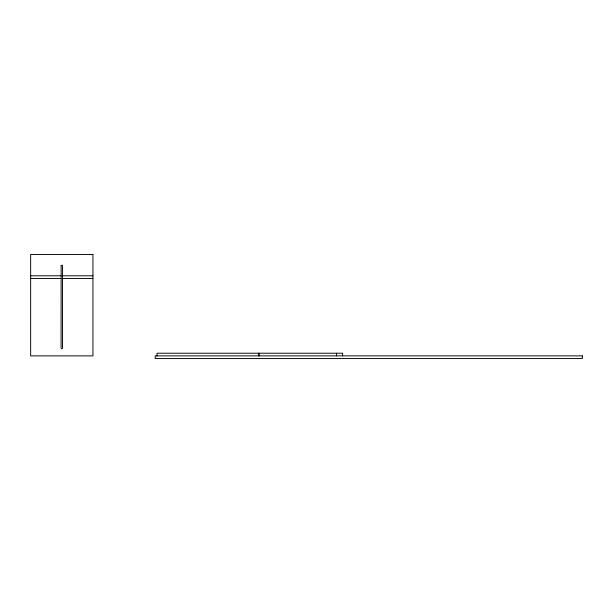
<?xml version="1.0" encoding="UTF-8"?>
<svg xmlns="http://www.w3.org/2000/svg" width="613" height="613" viewBox="0 0 613 613"><rect width="100%" height="100%" fill="white"/><g stroke="black" fill="none" stroke-linecap="round" stroke-linejoin="round"><path stroke-width="0.92" d="M30.65 275.804L61.085 275.804M62.503 275.804L92.938 275.804M30.65 278.471L61.085 278.471M62.503 278.471L92.938 278.471M582.35 355.869L155.227 355.885L155.227 358.559L582.35 358.559L582.35 355.885M342.629 355.885L342.629 353.218L157.005 353.218L157.005 355.885M336.575 353.218L336.575 355.885M259.161 353.218L259.161 355.885M258.448 353.218L258.448 355.885M61.139 265.559L61.085 348.054L61.798 348.766L62.503 348.054L62.503 265.835L62.066 265.176L61.139 265.559M92.938 254.441L30.65 254.441L30.65 355.885L92.938 355.885L92.938 254.441"/></g></svg>
